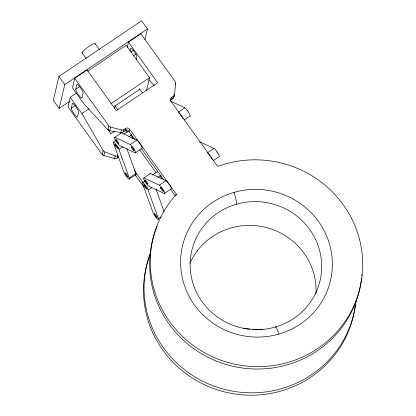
<?xml version="1.0" encoding="UTF-8"?>
<svg xmlns="http://www.w3.org/2000/svg" width="416" height="416" viewBox="0 0 416 416"><rect width="100%" height="100%" fill="white"/><g stroke="black" fill="none" stroke-linecap="round" stroke-linejoin="round"><path stroke-width="0.62" d="M170.149 100.433L172.765 98.67A2.912 2.184 -22 0 0 173.976 96.694L174.195 94.13M174.002 96.689L174.606 94.151L175.604 83.351A3.042 2.948 13.3 0 0 175.058 81.375L140.904 33.769L128.497 42.115L127.228 47.481M144.929 39.598L147.451 28.928L141.622 20.8L58.926 76.456L53.284 100.313L59.114 108.436L69.857 101.208M59.114 108.436L64.756 84.578L147.451 28.928M76.45 93.132L70.252 97.302L67.995 106.85L102.149 154.456A3.042 2.948 13.3 0 0 103.87 155.636L114.676 158.501A3.042 2.948 13.3 0 0 117.182 158.085L118.726 157.05M128.497 42.115L157.648 82.742L116.298 110.568L87.152 69.94L74.745 78.291L72.488 87.833L84.146 104.083L107.952 129.917A3.9 2.922 -22 0 0 109.736 130.827L120.827 132.48A2.912 2.184 -22 0 0 123.386 131.934M71.276 108.248L72.405 103.48A5.408 0.972 56.1 0 1 75.816 106.543A5.408 0.972 56.1 0 1 78.629 112.154L77.501 116.927A5.408 0.972 56.1 0 1 74.09 113.859A5.408 0.972 56.1 0 1 71.276 108.248L75.41 105.466M75.769 89.237L76.898 84.464A5.408 0.972 56.1 0 1 80.314 87.526A5.408 0.972 56.1 0 1 83.122 93.137L81.994 97.911A5.408 0.972 56.1 0 1 78.582 94.848A5.408 0.972 56.1 0 1 75.769 89.237L79.903 86.45M102.149 154.456L103.1 150.436L81.91 113.558L70.252 97.302M107.952 129.917L108.904 125.897L74.745 78.291M114.478 108.342L115.045 105.955L139.854 89.258M103.87 155.636L104.754 151.897A3.9 3.567 -58.5 0 1 103.111 150.431M109.741 130.822L110.625 127.078A3.042 2.948 13.3 0 1 108.904 125.897M129.948 51.272L130.65 48.287A5.408 0.972 56.1 0 1 134.066 51.35A5.408 0.972 56.1 0 1 136.874 56.966L136.172 59.946M114.676 158.501L115.274 155.964L104.754 151.897M120.827 132.48L121.425 129.943A3.042 2.948 13.3 0 0 123.937 129.527L125.476 128.492A3.042 2.948 13.3 0 1 129.709 129.256L176.358 194.282A106.402 103.246 13.3 0 0 219.752 359.778A106.402 103.246 13.3 0 0 362.716 263.562A106.402 103.246 13.3 0 0 217.703 166.452L171.054 101.431A3.042 2.948 13.3 0 1 171.787 97.323L173.332 96.288A3.042 2.948 13.3 0 0 174.606 94.151M117.182 158.085L117.749 155.704M123.937 129.527L123.37 131.914L127.067 129.428M125.476 128.492L124.914 130.879A3.042 2.948 13.3 0 1 129.142 131.643L134.784 139.511M129.142 131.643L129.709 129.256M146.474 90.657L149.531 77.73L126.214 45.224L87.547 71.245M171.787 97.323L171.226 99.71A3.042 2.948 13.3 0 0 170.321 100.677M175.308 84.594L175.604 83.351M172.765 98.67L173.332 96.288M176.072 195.473L176.358 194.282M131.076 52.016L133.661 50.279M133.442 55.822L136.027 54.08M81.91 113.558L89.144 108.685M110.869 103.75L149.531 77.73M114.546 131.347L110.786 133.879L108.207 129.381M114.816 137.285L121.43 132.834L136.843 140.093A5.065 0.91 56.1 0 1 140.878 144.992A5.065 0.91 56.1 0 1 141.825 148.439L135.21 152.89L119.792 145.631A5.065 0.91 56.1 0 1 115.762 140.733A5.065 0.91 56.1 0 1 114.816 137.285L130.229 144.544A5.065 0.91 56.1 0 1 134.259 149.443A5.065 0.91 56.1 0 1 135.21 152.89M123.854 134.04L128.617 130.832M113.324 142.048L115.866 140.332M128.887 136.677L131.529 134.898M117.546 147.789L118.565 147.103M126.854 148.554L135.886 173.555L129.272 178.006L118.919 149.349L122.985 146.609M130.229 144.544L136.843 140.093M178.194 112.268L184.808 107.817A5.065 0.91 56.1 0 1 188.843 112.71A5.065 0.91 56.1 0 1 189.79 116.158L184.194 119.922M129.386 179.072L136.001 174.621M143.962 177.913L150.582 173.462L165.994 180.721A5.065 0.91 56.1 0 1 170.024 185.619A5.065 0.91 56.1 0 1 170.976 189.067L164.356 193.518L148.944 186.259A5.065 0.91 56.1 0 1 144.914 181.36A5.065 0.91 56.1 0 1 143.962 177.913L159.38 185.172A5.065 0.91 56.1 0 1 163.41 190.07A5.065 0.91 56.1 0 1 164.356 193.518M152.474 175.022L157.763 171.465M142.475 182.676L145.018 180.96M158.033 177.304L161.21 175.167M146.697 188.417L147.711 187.73M160.966 216.923L158.418 218.634L148.065 189.977L151.627 187.58M159.38 185.172L165.994 180.721M207.345 152.896L213.959 148.444A5.065 0.91 56.1 0 1 217.989 153.343A5.065 0.91 56.1 0 1 218.941 156.785L213.34 160.555M263.011 329.212L256.49 329.472L249.964 329.108L243.5 328.125M110.625 127.078L121.425 129.943M170.539 101.093L184.808 107.817M199.685 141.721L213.959 148.444M148.663 79.586L154.253 85.654M139.376 88.592L142.407 92.815M95.264 43.831L99.429 49.634M82.035 52.738L86.195 58.542M114.566 105.29L117.972 110.037M141.56 148.949L163.753 179.889M170.524 189.327L175.417 196.144M125.746 130.39L127.26 132.496M139.75 149.911L156.031 172.598M134.43 170.638L143.083 182.697M135.372 175.12L144.024 187.179M58.926 76.456L64.756 84.578M156.005 189.181L164.154 211.744M158.418 218.634A5.065 0.91 56.1 0 1 156.718 218.384A5.065 0.91 56.1 0 1 152.942 212.399L142.584 183.742A5.065 0.91 56.1 0 1 144.29 183.992A5.065 0.91 56.1 0 1 148.065 189.977M135.886 173.555A5.065 0.91 56.1 0 1 135.46 174.507M118.919 149.349A5.065 0.91 56.1 0 0 115.144 143.364A5.065 0.91 56.1 0 0 113.438 143.114L123.791 171.772A5.065 0.91 56.1 0 0 127.566 177.757A5.065 0.91 56.1 0 0 129.272 178.006M150.186 174.044A5.065 0.91 56.1 0 1 150.582 173.462M121.009 133.26A5.065 0.91 56.1 0 1 121.43 132.834M216.538 151.944A2.532 0.458 56.1 0 1 216.642 152.095M217.329 153.166A2.532 0.458 56.1 0 1 217.433 153.348M207.74 153.15A5.065 0.91 56.1 0 1 212.446 159.858M117.764 155.73A2.912 2.668 -58.5 0 1 115.284 155.938M355.269 305.048A106.402 103.246 13.3 0 1 225.134 392.059A106.402 103.246 13.3 0 1 150.015 254.805M355.638 301.366A106.402 103.246 13.3 0 1 355.529 302.598M356.034 300.825A106.402 103.246 13.3 0 1 226.314 389.823A106.402 103.246 13.3 0 1 150.8 251.846M189.852 263.38A65.868 63.913 13.3 0 1 265.247 227.266A65.868 63.913 13.3 0 1 315.968 293.696M197.647 250.354A10.135 2.241 37.8 0 1 196.882 250.806M178.745 112.653A5.065 0.91 56.1 0 1 183.076 118.737M186.961 110.765A2.532 0.458 56.1 0 1 187.07 110.895M187.803 111.925A2.532 0.458 56.1 0 1 187.928 112.117M275.345 327.028A10.135 1.227 73.9 0 1 278.897 334.09M234.068 192.374A10.135 1.227 73.9 0 1 236.491 204.209M361.525 278.262A106.402 103.246 13.3 0 1 230.396 365.659A106.402 103.246 13.3 0 1 157.102 226.34M361.873 274.581A106.402 103.246 13.3 0 1 361.769 275.808M249.824 329.274A65.868 63.913 13.3 0 1 201.76 228.587A65.868 63.913 13.3 0 1 314.938 238.15A65.868 63.913 13.3 0 1 252.398 329.493M130.728 134.992A2.532 0.458 56.1 0 1 132.356 137.576A2.532 0.458 56.1 0 1 132.054 138.122M159.978 175.75A2.532 0.458 56.1 0 1 161.606 178.953M82.659 53.102A8.107 1.31 -35.7 0 1 88.135 47.044A8.107 1.31 -35.7 0 1 95.009 44.356M154.612 214.62A2.532 0.458 56.1 0 0 157.082 217.625A2.532 0.458 56.1 0 0 155.35 214.308A2.532 0.458 56.1 0 0 154.612 214.62M144.253 185.962A2.532 0.458 56.1 0 0 146.728 188.968A2.532 0.458 56.1 0 0 144.997 185.645A2.532 0.458 56.1 0 0 144.253 185.962M115.107 145.335A2.532 0.458 56.1 0 0 117.577 148.34A2.532 0.458 56.1 0 0 115.846 145.018A2.532 0.458 56.1 0 0 115.107 145.335M125.46 173.992A2.532 0.458 56.1 0 0 127.936 176.998A2.532 0.458 56.1 0 0 126.204 173.68A2.532 0.458 56.1 0 0 125.46 173.992M160.831 188.516A2.532 0.458 56.1 0 0 163.28 191.448A2.532 0.458 56.1 0 0 161.491 188.074A2.532 0.458 56.1 0 0 160.831 188.516M145.418 181.256A2.532 0.458 56.1 0 0 147.867 184.189A2.532 0.458 56.1 0 0 146.073 180.814A2.532 0.458 56.1 0 0 145.418 181.256M116.267 140.629A2.532 0.458 56.1 0 0 118.721 143.562A2.532 0.458 56.1 0 0 116.927 140.187A2.532 0.458 56.1 0 0 116.267 140.629M131.685 147.888A2.532 0.458 56.1 0 0 134.134 150.821A2.532 0.458 56.1 0 0 132.34 147.446A2.532 0.458 56.1 0 0 131.685 147.888M203.564 315.474A76.003 73.746 13.3 0 0 330.044 282.334A76.003 73.746 13.3 0 0 235.836 191.885A76.003 73.746 13.3 0 0 203.564 315.474"/></g></svg>
